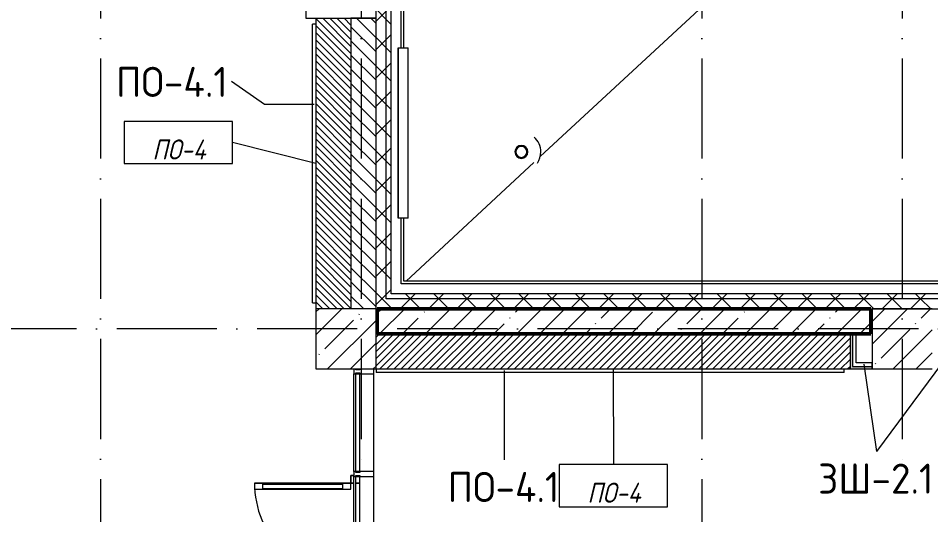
# Model space of a CAD drawing. Header units: millimetres. Extents: x -6467 to 106027, y -7090 to 195095.
# Drawn here: x 20130 to 29235, y 65725 to 70681 of the extents above; entities that cross this region are included whole.
import ezdxf

# ---------------------------------------------------------------- set-up
doc = ezdxf.new("R2010")
doc.units = ezdxf.units.MM
doc.linetypes.add('50_200_ШТРИХ_1Т_ш5_п1_п1_', pattern=[1400, 1000, -200, 0, -200])
for name, color, linetype, lineweight in [('A-DETL-GENF', 7, 'Continuous', 9), ('A-DOOR-2', 7, 'Continuous', 5), ('A-FLOR', 7, 'Continuous', 9), ('A-FLOR-IDEN', 7, 'Continuous', 9), ('A-GLAZ', 7, 'Continuous', 5), ('A-GLAZ-CWMG', 7, 'Continuous', 9), ('A-GLAZ-CWMG-1', 7, 'Continuous', 20), ('A-ROOF', 7, 'Continuous', 9), ('A-WALL', 7, 'Continuous', 5), ('A-WALL-FNSH-1', 7, 'Continuous', 5), ('A-WALL-IDEN', 7, 'Continuous', 9), ('I-WALL', 7, 'Continuous', 5), ('S-BEAM-1', 7, 'Continuous', 5), ('S-BEAM-2', 7, 'Continuous', 50), ('S-COLS', 7, 'Continuous', 9), ('S-COLS-1', 7, 'Continuous', 5)]:
    doc.layers.add(name, color=color, linetype=linetype, lineweight=lineweight)
for name, color, linetype, lineweight, true_color in [('A-FLOR-PATT-1', 7, 'Continuous', 5, 0xd61c12), ('A-GENM-1', 7, 'Continuous', 9, 0xaaaaaa), ('A-GENM-2', 7, 'Continuous', 20, 0xaaaaaa), ('A-WALL-1', 7, 'Continuous', 5, 0x77b143), ('Оси-3', 7, '50_200_ШТРИХ_1Т_ш5_п1_п1_', 9, 0xaaaaaa)]:
    doc.layers.add(name, color=color, linetype=linetype, lineweight=lineweight, true_color=true_color)
doc.styles.add('GOST Common', font='', dxfattribs={"height": 300})
doc.styles.add('GOST Common_I', font='', dxfattribs={"width": 0.9, "height": 200})
doc.styles.get('GOST Common').set_extended_font_data('GOST Common')
doc.styles.get('GOST Common_I').set_extended_font_data('GOST Common', italic=True)
pattern_1 = [(45, (0, 0), (-228.0985, 228.0985), []), (45, (228.1, 0), (-228.0985, 228.0985), [403.225, -80.645, 6.706, -73.939])]
pattern_2 = [(45, (0, 0), (-141.42136, 141.42136), []), (135, (0, 0), (-141.42136, -141.42136), [])]

# ---------------------------------------------------------------- blocks, each defined once
blk = doc.blocks.new('Прямоугольный импост - Импост структурный с накладкой - 180мм-22809845-АИ_План этажа Радиаторы_2')
at = {"layer": 'A-GLAZ-CWMG'}
for p, q in [((23480, 66156), (23480, 67131)), ((23497, 67131), (23537, 67131)), ((23497, 66156), (23497, 67131)), ((23537, 66156), (23537, 67131)), ((23677, 66156), (23677, 67131)), ((23537, 66156), (23497, 66156))]:
    blk.add_line(p, q, dxfattribs=at)
blk = doc.blocks.new('Прямоугольный импост - Импост структурный с накладкой - 180мм-20786485-АИ_План этажа Радиаторы_2')
at = {"layer": 'A-GLAZ-CWMG-1'}
for p, q in [((0, 17), (-50, 17)), ((-50, 17), (-50, 0)), ((-50, 0), (-40, 0)), ((-40, 0), (-40, -40)), ((-10, -40), (-10, 0)), ((-10, 0), (0, 0)), ((-40, -40), (-50, -40)), ((-50, -40), (-50, -180)), ((0, -40), (-10, -40)), ((-50, -180), (0, -180))]:
    blk.add_line(p, q, dxfattribs=at)
blk = doc.blocks.new('Дверь_Витражная_СКБ_2Ст - ДВВ_ДАО_СОШ_Коридор EIW15-23260046-АИ_План этажа Радиаторы_2')
at = {"layer": 'A-DETL-GENF'}
for p, q in [((-960, 40), (-960, 0)), ((-960, 0), (-960, 40)), ((960, 40), (960, 0)), ((960, 40), (960, 0)), ((-1035, -50), (-1035, -17)), ((-1035, -17), (-1035, -50)), ((-960, -50), (-1035, -50)), ((-1035, -50), (-960, -50)), ((-960, -17), (-960, -50)), ((-960, -50), (-960, -17)), ((-900, -50), (-960, -50)), ((-960, -1010), (-960, -50)), ((-900, -50), (-960, -50)), ((-960, -50), (-960, -1010)), ((-900, -1010), (-900, -50)), ((-900, -1010), (-900, -50)), ((900, -50), (960, -50)), ((900, -1010), (900, -50)), ((900, -50), (900, -1010)), ((960, -50), (900, -50)), ((960, -17), (960, -50)), ((960, -17), (960, -50)), ((960, -1010), (960, -50)), ((960, -1010), (960, -50)), ((960, -50), (1035, -50)), ((960, -50), (1035, -50)), ((1035, -50), (1035, -17)), ((1035, -50), (1035, -17)), ((-960, -130), (-900, -130)), ((-950, -930), (-950, -130)), ((-906, -930), (-906, -130)), ((960, -130), (900, -130)), ((906, -930), (906, -130)), ((950, -930), (950, -130)), ((-960, -930), (-900, -930)), ((960, -930), (900, -930)), ((-960, -1010), (-900, -1010)), ((-960, -1010), (-900, -1010)), ((960, -1010), (900, -1010)), ((900, -1010), (960, -1010))]:
    blk.add_line(p, q, dxfattribs=at)
at = {"layer": 'A-DOOR-2'}
for p, q in [((-960, -1010), (-960, -50)), ((960, -1010), (960, -50))]:
    blk.add_line(p, q, dxfattribs=at)
for centre, start, end in [((-960, -50), 270, 0), ((960, -50), 180, 270)]:
    blk.add_arc(centre, 960, start, end, dxfattribs=at)
blk = doc.blocks.new('Прямоугольный импост - Импост структурный с накладкой - 180мм-21819183-АИ_План этажа Радиаторы_2')
at = {"layer": 'A-GLAZ-CWMG'}
for p, q in [((9600, 11206), (9600, 13256)), ((9617, 13256), (9657, 13256)), ((9617, 11206), (9617, 13256)), ((9657, 11206), (9657, 13256)), ((9797, 11206), (9797, 13256)), ((9657, 11206), (9617, 11206))]:
    blk.add_line(p, q, dxfattribs=at)
blk = doc.blocks.new('Прямоугольный импост - Импост структурный с накладкой - 180мм-20786475-АИ_План этажа Радиаторы_2')
at = {"layer": 'A-GLAZ-CWMG-1'}
for p, q in [((-25, 0), (-25, 17)), ((-25, 17), (25, 17)), ((-15, 0), (-25, 0)), ((-15, -40), (-15, 0)), ((25, 0), (15, 0)), ((15, 0), (15, -40)), ((25, 17), (25, 0)), ((-25, -180), (-25, -40)), ((-25, -40), (-15, -40)), ((15, -40), (25, -40)), ((25, -40), (25, -180)), ((25, -180), (-25, -180))]:
    blk.add_line(p, q, dxfattribs=at)
blk = doc.blocks.new('BSC_Колонна _Прямоугольная - 600х600-V300-АИ_План этажа Радиаторы_2')
at = {"layer": 'S-COLS-1'}
h = blk.add_hatch(dxfattribs=at)
h.set_pattern_fill('FP_196', color=256, style=0, pattern_type=2)
h.set_pattern_definition([(45, (-23400, -67481.04), (-228.0985, 228.0985), []), (45, (-23171.9, -67481.04), (-228.0985, 228.0985), [403.225, -80.645, 6.706, -73.939])])
h.paths.add_polyline_path([(-300, -300), (300, -300), (300, 300), (-300, 300), (-300, -215.7)])
for p, q in [((300, 300), (-300, 300)), ((-300, 300), (-300, -300)), ((300, -300), (300, 300)), ((-300, -300), (300, -300))]:
    blk.add_line(p, q, dxfattribs=at)
blk = doc.blocks.new('Отлив_СКБ - Отлив витража-V414-АИ_План этажа Радиаторы_2')
at = {"layer": 'A-GLAZ'}
for p, q in [((0, 2), (0, 100)), ((1700, 100), (0, 100)), ((1700, 100), (1700, 2)), ((0, 2), (1700, 2)), ((0, 2), (0, 0)), ((1700, 2), (1700, 0)), ((1700, 0), (0, 0))]:
    blk.add_line(p, q, dxfattribs=at)
blk = doc.blocks.new('Кровельный аэратор - Кровельный аэратор-V418-АИ_План этажа Радиаторы_2')
at = {"layer": 'A-GENM-1'}
for start, end in [(360, 49.61293), (325.05635, 360)]:
    blk.add_arc((0, 0), 195, start, end, dxfattribs=at)
at = {"layer": 'A-GENM-2'}
for radius, start, end in [(65, 360, 180), (65, 180, 360), (55, 0, 180), (55, 180, 0)]:
    blk.add_arc((0, 0), radius, start, end, dxfattribs=at)
blk = doc.blocks.new('AAR_СКБ_Марка_Перекрытия_1 мм - Марка пола-27961726-АИ_План этажа Радиаторы_2')
at = {"layer": 'A-FLOR-IDEN'}
for p, q in [((2.723, 2.101), (-2.69, 2.101)), ((-2.69, 2.101), (-2.69, 0)), ((2.723, 0), (2.723, 2.101)), ((-2.69, 0), (2.723, 0))]:
    blk.add_line(p, q, dxfattribs=at)

msp = doc.modelspace()

# ---------------------------------------------------------------- hatches: boundary and pattern name
at = {"layer": 'A-FLOR-PATT-1'}
h = msp.add_hatch(dxfattribs=at)
h.set_pattern_fill('FP_352', color=256, style=0, pattern_type=2)
h.set_pattern_definition([(135, (23275, 69230.87), (-35.3553, -35.3553), [])])
h.paths.add_polyline_path([(23450, 67781), (23450, 70680.7), (23100, 70680.7), (23100, 67781)])
h = msp.add_hatch(dxfattribs=at)
h.set_pattern_fill('FP_333', color=256, style=0, pattern_type=2)
h.set_pattern_definition([(225, (26175, 67354.67), (35.3553, -35.3553), [])])
h.paths.add_polyline_path([(28424.8, 67181), (28430, 67181), (28430, 67528.3), (23700, 67528.3), (23700, 67181), (26082.4, 67181)])
at = {"layer": 'A-WALL'}
h = msp.add_hatch(dxfattribs=at)
h.set_pattern_fill('FP_125', color=256, style=0, pattern_type=2)
h.set_pattern_definition(pattern_2)
h.paths.add_polyline_path([(23700, 76513.2), (23713, 76519.2), (23760.7, 76519.2), (23763, 76513.2), (23701.9, 76513.2)])
h.paths.add_polyline_path([(23800, 67881), (23800, 85819.5), (23700, 85819.5), (23700, 77313.2), (23706, 77300.2), (23706.5, 77279.2), (23720, 77277.8), (23720, 77269.2), (23706, 77269.2), (23706, 77252.5), (23700, 77250.2), (23701.2, 76575.8), (23706, 76573.9), (23706, 76557.2), (23720, 76555.8), (23720, 76547.2), (23706, 76547.2), (23706, 76526.2), (23700, 76513.2), (23700, 67881)])
h.paths.add_polyline_path([(23713, 77307.2), (23700, 77313.2), (23763, 77313.2), (23760.7, 77307.2), (23720, 77307.2)])
h = msp.add_hatch(dxfattribs=at)
h.set_pattern_fill('FP_125', color=256, style=0, pattern_type=2)
h.set_pattern_definition(pattern_2)
h.paths.add_polyline_path([(23850, 67931), (23850, 85819.5), (23800, 85819.5), (23800, 67931)])
h = msp.add_hatch(dxfattribs=at)
h.set_pattern_fill('FP_125', color=256, style=0, pattern_type=2)
h.set_pattern_definition(pattern_2)
h.paths.add_polyline_path([(41943, 67881), (41943, 67931), (23800, 67931), (23800, 67881), (39370.4, 67881)])
h = msp.add_hatch(dxfattribs=at)
h.set_pattern_fill('FP_125', color=256, style=0, pattern_type=2)
h.set_pattern_definition(pattern_2)
h.paths.add_polyline_path([(41943, 67781), (41943, 67881), (23700, 67881), (23700, 67781), (39370.4, 67781)])
at = {"layer": 'A-WALL-1'}
for points in [[(28455, 67206), (28455, 67531), (28430, 67531), (28430, 67206)], [(28650, 67181), (28650, 67206), (28430, 67206), (28430, 67181)]]:
    msp.add_hatch(color=256, dxfattribs=at).paths.add_polyline_path(points)
at = {"layer": 'I-WALL'}
h = msp.add_hatch(dxfattribs=at)
h.set_pattern_fill('FP_2', color=256, style=0, pattern_type=2)
h.set_pattern_definition([(135, (0, 0), (-70.71068, -70.71068), [])])
h.paths.add_polyline_path([(23590.9, 67781), (23700, 67781), (23700, 70680.7), (23450, 70680.7), (23450, 67781)])
h.paths.add_polyline_path([(23450, 71180.7), (23700, 71180.7), (23700, 74030.7), (23450, 74030.7), (23450, 72896.7)])
h.paths.add_polyline_path([(23700, 74530.7), (23700, 76181), (23450, 76181), (23450, 74530.7)])
h.paths.add_polyline_path([(23590.9, 76681), (23700, 76681), (23700, 77269.2), (23591, 77270.7), (23591, 77279.2), (23700, 77279.2), (23700, 79181), (23450, 79181), (23450, 76681)])
h.paths.add_polyline_path([(23450, 79681), (23700, 79681), (23700, 82181), (23450, 82181), (23450, 81343.9)])
h.paths.add_polyline_path([(23700, 82681), (23700, 85181), (23450, 85181), (23450, 82681)])
at = {"layer": 'S-BEAM-1'}
h = msp.add_hatch(dxfattribs=at)
h.set_pattern_fill('FP_1', color=256, style=0, pattern_type=2)
h.set_pattern_definition(pattern_1)
h.paths.add_polyline_path([(28637.3, 67531), (28637.3, 67781), (23712.7, 67781), (23712.7, 67531), (26082.4, 67531)])
at = {"layer": 'S-COLS-1'}
h = msp.add_hatch(dxfattribs=at)
h.set_pattern_fill('FP_1', color=256, style=0, pattern_type=2)
h.set_pattern_definition(pattern_1)
h.paths.add_polyline_path([(28650, 67181), (29250, 67181), (29250, 67781), (28650, 67781)])

# ---------------------------------------------------------------- linework, layer by layer
at = {"layer": 'A-FLOR'}
for p, q in [((23100, 70680.7), (23100, 67781)), ((28430, 67528.3), (23700, 67528.3)), ((23700, 67181), (28430, 67181))]:
    msp.add_line(p, q, dxfattribs=at)
at = {"layer": 'A-FLOR-IDEN'}
for p, q in [((23100, 69230.9), (22269, 69441)), ((26065, 67181), (26068.4, 66225.5))]:
    msp.add_line(p, q, dxfattribs=at)
at = {"layer": 'A-ROOF'}
for p, q in [((25339.1, 69299.4), (34820.8, 78083)), ((23999, 68058), (25275.4, 69240.5))]:
    msp.add_line(p, q, dxfattribs=at)
at = {"layer": 'A-WALL'}
for p, q in [((23800, 67881), (23800, 85819.5)), ((23850, 67931), (23850, 85819.5)), ((23950, 70384.1), (23950, 85277.9)), ((23450, 70680.7), (23450, 67781)), ((23700, 70680.7), (23450, 70680.7)), ((23700, 67781), (23700, 70680.7)), ((23065, 67841), (23065, 70620.7)), ((23100, 70620.7), (23065, 70620.7)), ((23950, 68031), (23950, 68684.1)), ((49950, 68031), (23950, 68031)), ((50050, 67931), (23850, 67931)), ((23065, 67841), (23100, 67841)), ((50100, 67881), (23800, 67881)), ((28490, 67531), (28455, 67531)), ((28455, 67531), (28455, 67206)), ((28490, 67241), (28490, 67531)), ((28455, 67206), (28650, 67206)), ((28650, 67241), (28490, 67241)), ((28650, 67206), (28650, 67241)), ((23700, 67181), (23700, 67146)), ((28370, 67146), (23700, 67146)), ((28370, 67146), (28370, 67181))]:
    msp.add_line(p, q, dxfattribs=at)
at = {"layer": 'A-WALL-FNSH-1'}
for p, q in [((23977, 70384.1), (23977, 85277.9)), ((23977, 68058), (23977, 68684.1)), ((49923, 68058), (23977, 68058)), ((23700, 67781), (31800, 67781)), ((28455, 67531), (28430, 67531)), ((28430, 67531), (28430, 67181)), ((28650, 67181), (28650, 67206)), ((28430, 67181), (28650, 67181))]:
    msp.add_line(p, q, dxfattribs=at)
at = {"layer": 'A-WALL-IDEN'}
for p, q in [((22587.1, 69820.2), (22259, 70048.8)), ((23082.5, 69820.2), (22587.1, 69820.2)), ((28567.9, 67226.7), (28692.3, 66356.2)), ((29352.3, 67245.9), (28692.3, 66356.2)), ((24978.8, 67163.5), (24978.8, 66272.4))]:
    msp.add_line(p, q, dxfattribs=at)
at = {"layer": 'S-BEAM-2'}
for p, q in [((23712.7, 67781), (23712.7, 67531)), ((28637.3, 67781), (23712.7, 67781)), ((28637.3, 67531), (28637.3, 67781)), ((23712.7, 67531), (28637.3, 67531))]:
    msp.add_line(p, q, dxfattribs=at)
at = {"layer": 'S-COLS'}
msp.add_line((23450, 70680.7), (23700, 70680.7), dxfattribs=at)
at = {"layer": 'S-COLS-1'}
for p, q in [((23000, 71180.7), (23000, 70680.7)), ((23700, 70680.7), (23700, 71180.7)), ((23000, 70680.7), (23450, 70680.7)), ((29250, 67781), (28650, 67781)), ((28650, 67781), (28650, 67181)), ((28650, 67181), (29250, 67181))]:
    msp.add_line(p, q, dxfattribs=at)
at = {"layer": 'Оси-3'}
for p, q in [((20950, 91281), (20950, 52458)), ((23550, 91281), (23550, 66126.2)), ((26950, 91281), (26950, 52458)), ((28950, 91281), (28950, 66126.2)), ((104718, 67581), (-5267.3, 67581))]:
    msp.add_line(p, q, dxfattribs=at)

# ---------------------------------------------------------------- block references
at = {"layer": 'A-DOOR-2', "rotation": 269.9999999999999}
msp.add_blockref('Дверь_Витражная_СКБ_2Ст - ДВВ_ДАО_СОШ_Коридор EIW15-23260046-АИ_План этажа Радиаторы_2', (23497, 65081), dxfattribs=at)
at = {"layer": 'A-FLOR-IDEN', "xscale": 199.9999999999999, "yscale": 199.9999999999999, "zscale": 199.9999999999999}
for p in [(21724.3, 69230.9), (26065, 65805.3)]:
    msp.add_blockref('AAR_СКБ_Марка_Перекрытия_1 мм - Марка пола-27961726-АИ_План этажа Радиаторы_2', p, dxfattribs=at)
at = {"layer": 'A-GENM-1'}
msp.add_blockref('Кровельный аэратор - Кровельный аэратор-V418-АИ_План этажа Радиаторы_2', (25150, 69346.8), dxfattribs=at)
at = {"layer": 'A-GLAZ', "rotation": 269.9999999999994}
msp.add_blockref('Отлив_СКБ - Отлив витража-V414-АИ_План этажа Радиаторы_2', (23920, 70384.1), dxfattribs=at)
at = {"layer": 'A-GLAZ-CWMG', "rotation": 89.9999999999999}
msp.add_blockref('Прямоугольный импост - Импост структурный с накладкой - 180мм-20786485-АИ_План этажа Радиаторы_2', (23497, 67181), dxfattribs=at)
at = {"layer": 'A-GLAZ-CWMG'}
for name, p in [('Прямоугольный импост - Импост структурный с накладкой - 180мм-22809845-АИ_План этажа Радиаторы_2', (0, 0)), ('Прямоугольный импост - Импост структурный с накладкой - 180мм-21819183-АИ_План этажа Радиаторы_2', (13880, 52850))]:
    msp.add_blockref(name, p, dxfattribs=at)
at = {"layer": 'A-GLAZ-CWMG', "extrusion": (0, 0, -1), "rotation": 270.0000000000001}
msp.add_blockref('Прямоугольный импост - Импост структурный с накладкой - 180мм-20786475-АИ_План этажа Радиаторы_2', (-23497, 66131), dxfattribs=at)
at = {"layer": 'S-COLS'}
msp.add_blockref('BSC_Колонна _Прямоугольная - 600х600-V300-АИ_План этажа Радиаторы_2', (23400, 67481), dxfattribs=at)

# ---------------------------------------------------------------- texts
at = {"layer": 'A-FLOR-IDEN', "char_height": 200, "width": 572.4, "attachment_point": 5, "line_spacing_factor": 1.022766, "style": 'GOST Common_I'}
for insert in [(21734.5, 69370.7), (26075.2, 65945.1)]:
    msp.add_mtext('\\pxqc,t0.9,1.8,2.7,3.6,4.5,5.4,6.3,7.2,8.1,9,9.9,10.8,11.7,12.6,13.5,14.4,15.3,16.2,17.1,18,18.9,19.8,20.7,21.6,22.5,23.4,24.3,25.2,26.1,27,27.9,28.8;{ПО-4}', dxfattribs=dict(at, insert=insert))
at = {"layer": 'A-WALL-IDEN', "char_height": 300, "attachment_point": 2, "line_spacing_factor": 1.022766, "style": 'GOST Common'}
for s, insert, width in [('\\pxqc,t0.26667,0.53333,0.8,1.06667,1.33333,1.6,1.86667,2.13333,2.4,2.66667,2.93333,3.2,3.46667,3.73333,4,4.26667,4.53333,4.8,5.06667,5.33333,5.6,5.86667,6.13333,6.4,6.66667,6.93333,7.2,7.46667,7.73333,8,8.26667,8.53333;{ПО-4.1}', (21663, 70195.3), 1178), ('\\pxqc,t0.26667,0.53333,0.8,1.06667,1.33333,1.6,1.86667,2.13333,2.4,2.66667,2.93333,3.2,3.46667,3.73333,4,4.26667,4.53333,4.8,5.06667,5.33333,5.6,5.86667,6.13333,6.4,6.66667,6.93333,7.2,7.46667,7.73333,8,8.26667,8.53333;{ЗШ-2.1}', (28686.3, 66235.7), 1190), ('\\pxqc,t0.26667,0.53333,0.8,1.06667,1.33333,1.6,1.86667,2.13333,2.4,2.66667,2.93333,3.2,3.46667,3.73333,4,4.26667,4.53333,4.8,5.06667,5.33333,5.6,5.86667,6.13333,6.4,6.66667,6.93333,7.2,7.46667,7.73333,8,8.26667,8.53333;{ЗШ-2.1}', (28686.3, 66235.7), 1190), ('\\pxqc,t0.26667,0.53333,0.8,1.06667,1.33333,1.6,1.86667,2.13333,2.4,2.66667,2.93333,3.2,3.46667,3.73333,4,4.26667,4.53333,4.8,5.06667,5.33333,5.6,5.86667,6.13333,6.4,6.66667,6.93333,7.2,7.46667,7.73333,8,8.26667,8.53333;{ПО-4.1}', (24971.8, 66151.9), 1178)]:
    msp.add_mtext(s, dxfattribs=dict(at, insert=insert, width=width))

doc.saveas('drawing.dxf')
